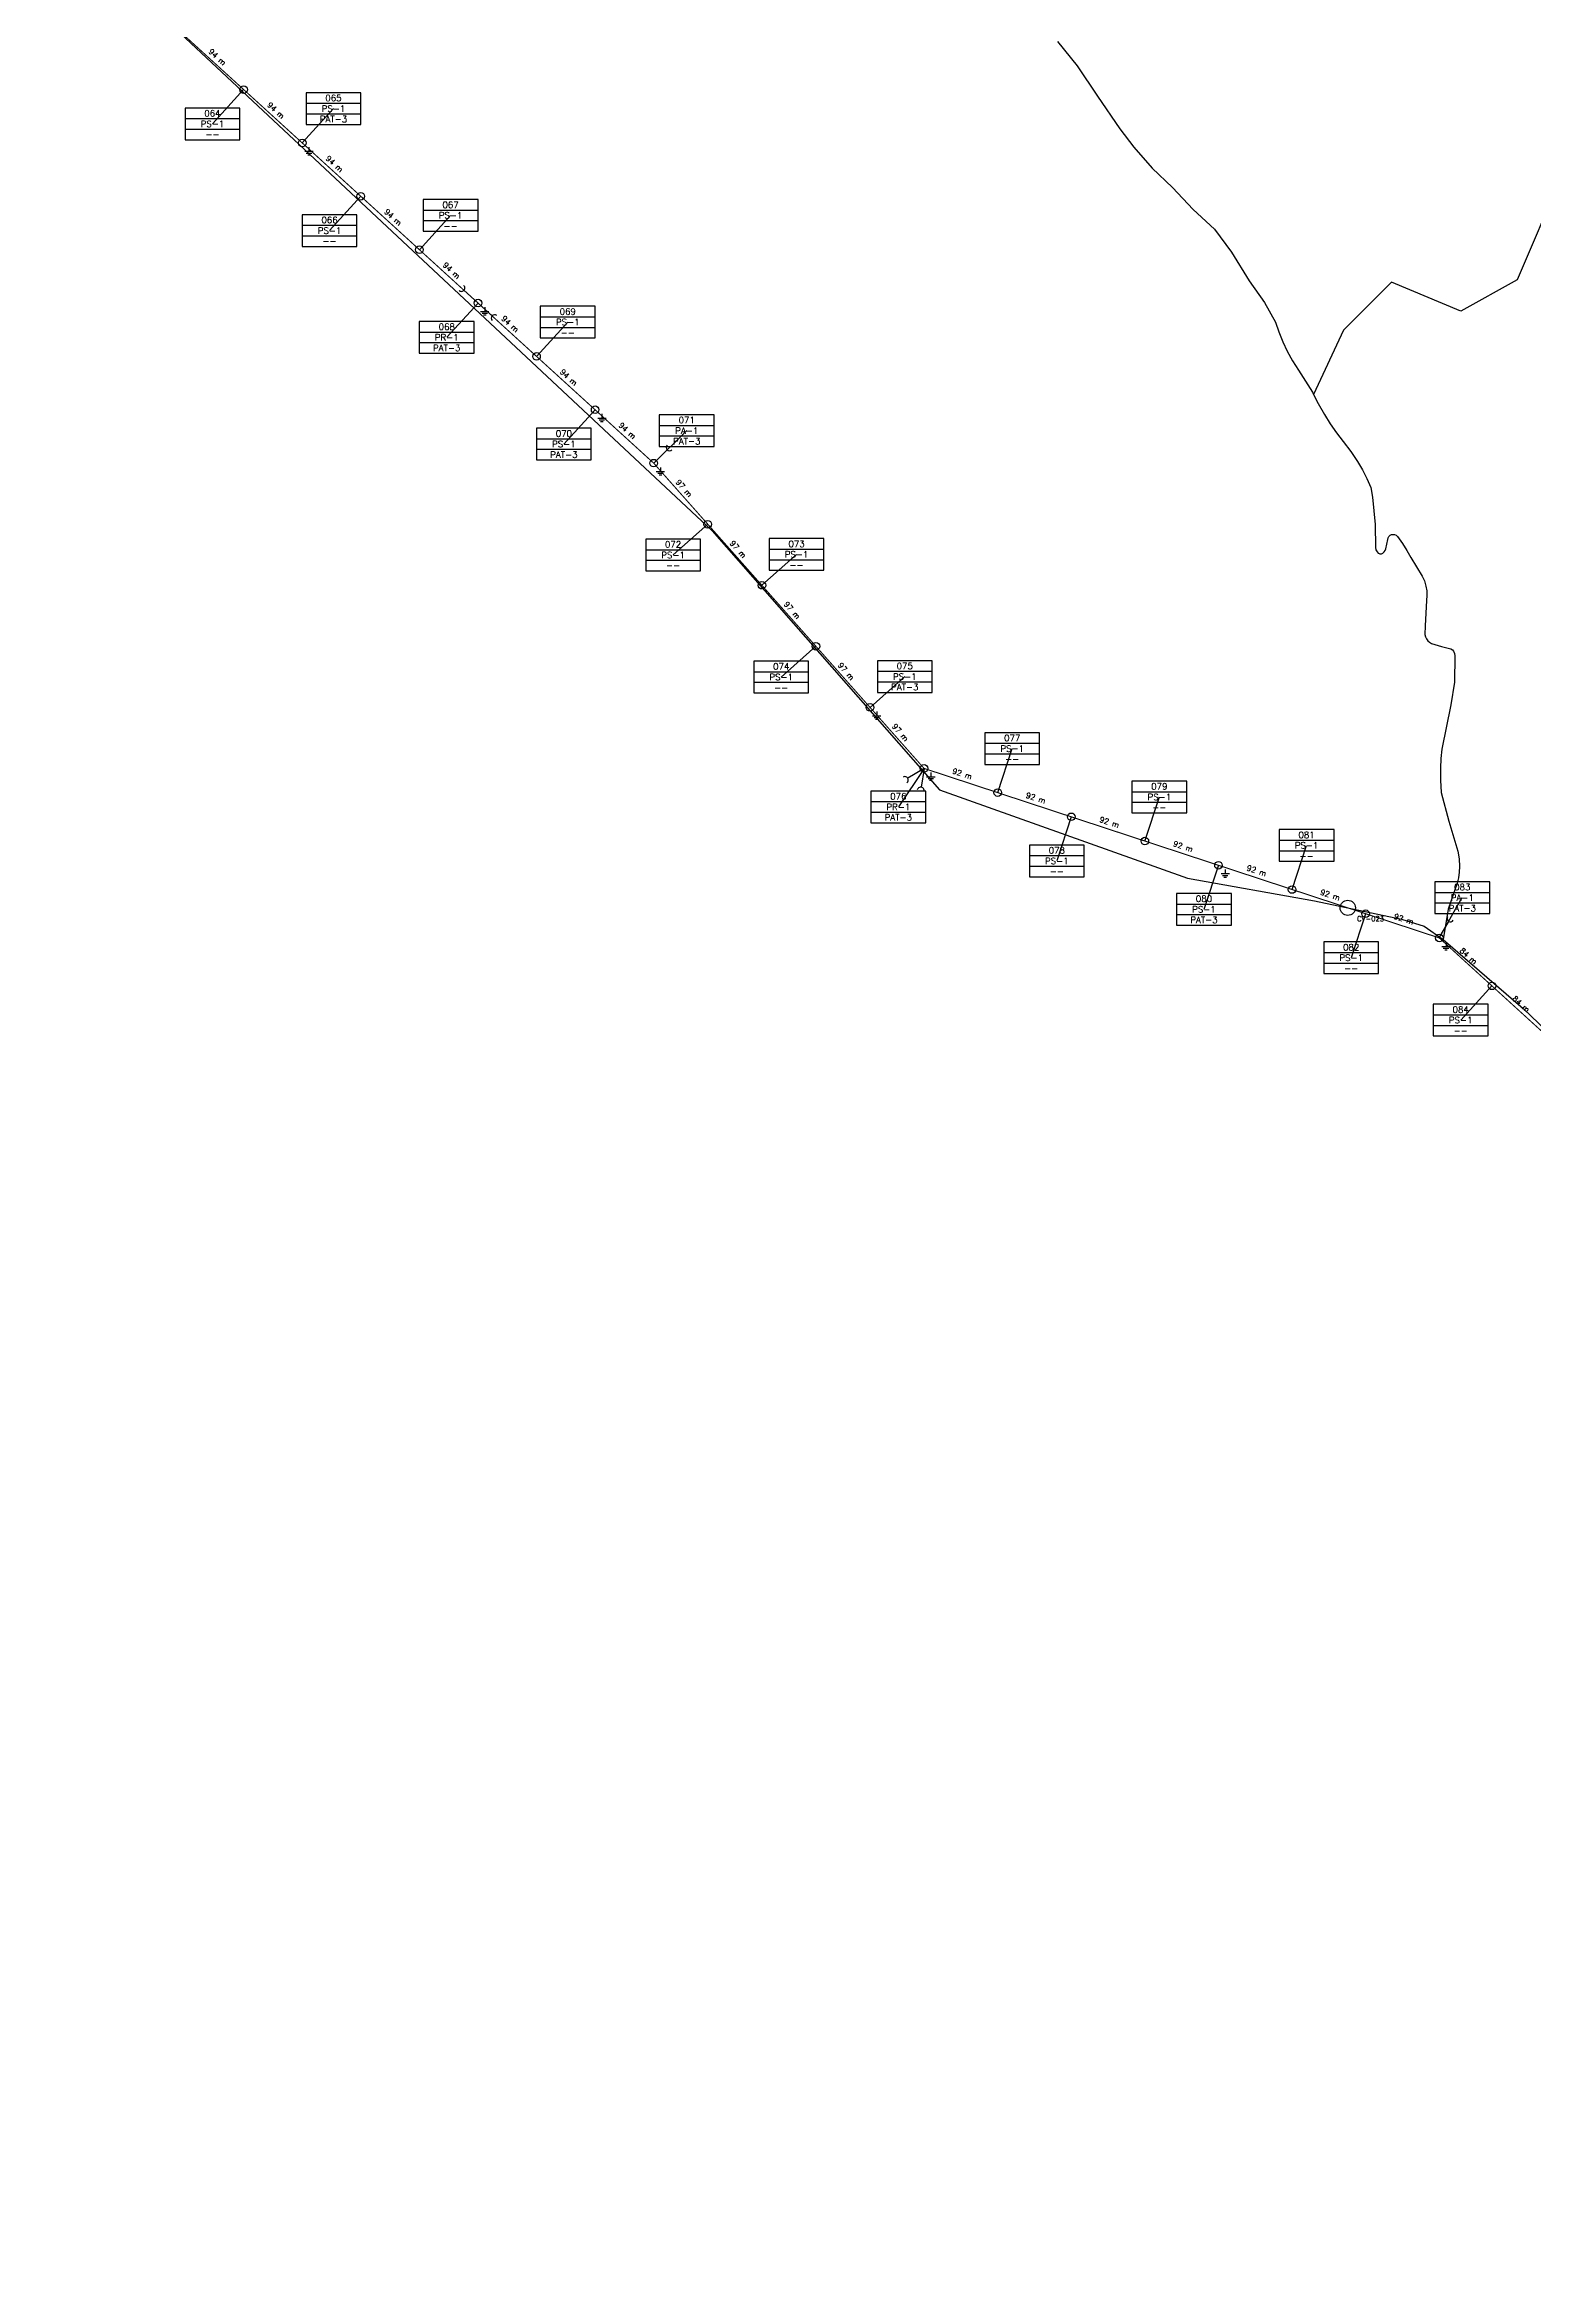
# Model space of a CAD drawing. Header units: metres. Extents: x 405922 to 419705, y 8261045 to 8275273.
# Drawn here: x 408922 to 410687, y 8263820 to 8266469 of the extents above; entities that cross this region are included whole.
import ezdxf
from ezdxf.enums import TextEntityAlignment as Align

# ---------------------------------------------------------------- set-up
doc = ezdxf.new("R2010")
doc.units = ezdxf.units.M
for name, color, linetype in [('CRUCES', 30, 'Continuous'), ('RP_CONDUCTOR', 5, 'Continuous'), ('RP_CUADROPOSTE', 5, 'Continuous'), ('RP_POSTE', 1, 'Continuous'), ('RP_PTIERRA', 2, 'Continuous'), ('RP_RETENIDA', 1, 'Continuous'), ('RP_VANO', 4, 'Continuous'), ('VIAS', 8, 'Continuous')]:
    doc.layers.add(name, color=color, linetype=linetype)
doc.styles.add('ROMANS', font='romans.shx')

# ---------------------------------------------------------------- blocks, each defined once
blk = doc.blocks.new('POSTE_LP')
blk.add_circle((0, 0), 0.9)
blk = doc.blocks.new('CUADRO_POSTE')
for p, q in [((0, 5), (13, 5)), ((0, 2.5), (13, 2.5))]:
    blk.add_line(p, q)
blk.add_lwpolyline([(0, 0), (13, 0), (13, 7.5), (0, 7.5)], close=True)
at = {"style": 'ROMANS'}
for tag, p in [('NUMERO', (6.5, 6.25)), ('ARMADO', (6.5, 3.75)), ('PAT', (6.5, 1.25))]:
    blk.add_attdef(tag, text='', height=1.5, dxfattribs=at).set_placement(p, align=Align.MIDDLE_CENTER)
blk = doc.blocks.new('PAT')
for p, q in [((0, 0), (0, -1)), ((-1, -1), (1, -1)), ((-0.65, -1.4), (0.65, -1.4)), ((-0.3, -1.8), (0.3, -1.8))]:
    blk.add_line(p, q)
blk = doc.blocks.new('RETENIDA')
blk.add_line((0, 0), (4.5, 0))
blk.add_arc((5.3, 0), 0.8, 90, 270)

msp = doc.modelspace()

# ---------------------------------------------------------------- linework, layer by layer
at = {"layer": 'CRUCES'}
msp.add_circle((410467, 8265445.7), 9, dxfattribs=at)
at = {"layer": 'RP_CONDUCTOR', "const_width": 1.25}
msp.add_lwpolyline([(408958.5, 8266977.2), (408922.5, 8266760.5), (408968.9, 8266600.8), (409018.9, 8266542.4), (409644, 8265972.9), (409964.6, 8265611), (410575.5, 8265410), (410949.8, 8265069.1), (411281.9, 8264760), (411438.8, 8264494.9), (411662.1, 8264276.4), (411992.1, 8263820.3)], dxfattribs=at)
at = {"layer": 'RP_CUADROPOSTE'}
for p, q in [((409157.8, 8266415.8), (409120.8, 8266375.2)), ((409227.3, 8266352.6), (409264.3, 8266393.2)), ((409296.7, 8266289.3), (409259.7, 8266248.6)), ((409366.2, 8266226), (409403.2, 8266266.7)), ((409435.7, 8266162.7), (409398.6, 8266122.1)), ((409505.1, 8266099.5), (409542.1, 8266140.1)), ((409574.6, 8266036.2), (409537.5, 8265995.5)), ((409644, 8265972.9), (409683.2, 8266011.5)), ((409708.1, 8265900.5), (409667, 8265864.1)), ((409772.3, 8265828.2), (409813.4, 8265864.6)), ((409836.4, 8265755.8), (409795.2, 8265719.3)), ((409900.5, 8265683.4), (409941.7, 8265719.9)), ((410051.9, 8265582.3), (410069.1, 8265634.6)), ((409964.6, 8265611), (409934.1, 8265565.3)), ((410226.4, 8265524.9), (410243.6, 8265577.1)), ((410139.2, 8265553.6), (410122, 8265501.4)), ((410401, 8265467.4), (410418.2, 8265519.7)), ((410313.7, 8265496.2), (410296.5, 8265443.9)), ((410488.2, 8265438.7), (410471.1, 8265386.5)), ((410575.5, 8265410), (410602.8, 8265457.8)), ((410637.9, 8265353.2), (410600.9, 8265312.5))]:
    msp.add_line(p, q, dxfattribs=at)
at = {"layer": 'VIAS'}
for points in [[(411318.2, 8266762.2), (411304.2, 8266778.7), (411187.8, 8266695.8), (411133, 8266715.6), (411049.4, 8266698.7), (411013.2, 8266671.9), (411002.1, 8266671), (410982.7, 8266669.5), (410904.1, 8266504.6), (410815.6, 8266455.3), (410829.1, 8266379.1), (410777.9, 8266309.3), (410719.8, 8266311.2), (410667.8, 8266190.2), (410601.1, 8266153), (410518.8, 8266187.5), (410462.1, 8266130.7), (410426.5, 8266054.4)], [(409009.3, 8266551.3), (409713.5, 8265892.5), (409982.9, 8265585.6), (410276.9, 8265480.7), (410427.4, 8265454), (410530.7, 8265432.3), (410557.4, 8265424), (410580.3, 8265408), (410675.1, 8265326.3), (410897.3, 8265113.8)], [(410122.8, 8266472.7), (410146.1, 8266444.1), (410170.2, 8266408), (410196.7, 8266369.4), (410213.3, 8266347.6), (410235, 8266322.6), (410259.3, 8266299.9), (410283.6, 8266273.8), (410309, 8266250.4), (410329.2, 8266223), (410349.9, 8266188.9), (410368.2, 8266163.5), (410381.3, 8266140.2), (410385.2, 8266128.4), (410389.9, 8266116.9), (410395.2, 8266105.7), (410401.6, 8266094.3), (410408.7, 8266083.3), (410425.2, 8266057.1), (410426.5, 8266054.4), (410431.9, 8266043.6), (410439.3, 8266030.4), (410446.3, 8266019.4), (410453.8, 8266008.8), (410461.7, 8265998.5), (410470.6, 8265986.9), (410478.7, 8265974.7), (410484.4, 8265964.8), (410489.7, 8265954.7), (410494.4, 8265944.2), (410496.4, 8265932.7), (410499.5, 8265900), (410499.8, 8265872.7), (410500.4, 8265870.1), (410501.7, 8265867.8), (410503.2, 8265866.3), (410504.1, 8265865.7), (410505.1, 8265865.3), (410506.9, 8265865.3), (410508.5, 8265866.1), (410510.1, 8265867.6), (410511.4, 8265869.4), (410512.1, 8265871.4), (410514.5, 8265882.2), (410514.8, 8265884.2), (410515.8, 8265886), (410517.3, 8265887.5), (410518.9, 8265888.2), (410520.6, 8265888.5), (410522.3, 8265888.3), (410524.3, 8265887.4), (410525.9, 8265886), (410532, 8265877.7), (410537.1, 8265869.5), (410541.6, 8265861), (410555.2, 8265839), (410557.9, 8265833.3), (410559.7, 8265827.2), (410560.6, 8265821.6), (410560.9, 8265815.9), (410560.4, 8265810.2), (410558.9, 8265780.2), (410558.3, 8265769.8), (410559.1, 8265767.1), (410560.3, 8265764.6), (410562, 8265762.4), (410564, 8265760.5), (410566.2, 8265759), (410578, 8265755.7), (410589.3, 8265752.8), (410591, 8265751.4), (410592.3, 8265749.8), (410593.5, 8265747.3), (410594, 8265744.6), (410593.4, 8265713.2), (410589.2, 8265686.4), (410578.6, 8265633.7), (410577.4, 8265622.6), (410576.8, 8265611.3), (410576.9, 8265596.9), (410577.9, 8265582.5), (410587, 8265548.4), (410597.5, 8265513), (410599, 8265503.8), (410599.4, 8265494.6), (410599.1, 8265488), (410598.3, 8265481.4), (410596.9, 8265475), (410586.2, 8265444), (410580.3, 8265408)]]:
    msp.add_lwpolyline(points, dxfattribs=at)

# ---------------------------------------------------------------- block references
at = {"layer": 'RP_CUADROPOSTE', "xscale": 5, "yscale": 5}
for p, values in [((409231.8, 8266374.5), {'NUMERO': '065', 'ARMADO': 'PS-1', 'PAT': 'PAT-3'}), ((409088.3, 8266356.4), {'NUMERO': '064', 'ARMADO': 'PS-1', 'PAT': '--'}), ((409370.7, 8266247.9), {'NUMERO': '067', 'ARMADO': 'PS-1', 'PAT': '--'}), ((409227.2, 8266229.9), {'NUMERO': '066', 'ARMADO': 'PS-1', 'PAT': '--'}), ((409509.6, 8266121.4), {'NUMERO': '069', 'ARMADO': 'PS-1', 'PAT': '--'}), ((409366.1, 8266103.3), {'NUMERO': '068', 'ARMADO': 'PR-1', 'PAT': 'PAT-3'}), ((409505, 8265976.8), {'NUMERO': '070', 'ARMADO': 'PS-1', 'PAT': 'PAT-3'}), ((409650.7, 8265992.7), {'NUMERO': '071', 'ARMADO': 'PA-1', 'PAT': 'PAT-3'}), ((409634.5, 8265845.3), {'NUMERO': '072', 'ARMADO': 'PS-1', 'PAT': '--'}), ((409780.9, 8265845.9), {'NUMERO': '073', 'ARMADO': 'PS-1', 'PAT': '--'}), ((409762.7, 8265700.6), {'NUMERO': '074', 'ARMADO': 'PS-1', 'PAT': '--'}), ((409909.2, 8265701.1), {'NUMERO': '075', 'ARMADO': 'PS-1', 'PAT': 'PAT-3'}), ((410036.6, 8265615.8), {'NUMERO': '077', 'ARMADO': 'PS-1', 'PAT': '--'}), ((410211.1, 8265558.4), {'NUMERO': '079', 'ARMADO': 'PS-1', 'PAT': '--'}), ((409901.6, 8265546.6), {'NUMERO': '076', 'ARMADO': 'PR-1', 'PAT': 'PAT-3'}), ((410385.7, 8265500.9), {'NUMERO': '081', 'ARMADO': 'PS-1', 'PAT': '--'}), ((410089.5, 8265482.6), {'NUMERO': '078', 'ARMADO': 'PS-1', 'PAT': '--'}), ((410264, 8265425.2), {'NUMERO': '080', 'ARMADO': 'PS-1', 'PAT': 'PAT-3'}), ((410570.3, 8265439), {'NUMERO': '083', 'ARMADO': 'PA-1', 'PAT': 'PAT-3'}), ((410438.6, 8265367.7), {'NUMERO': '082', 'ARMADO': 'PS-1', 'PAT': '--'}), ((410568.4, 8265293.8), {'NUMERO': '084', 'ARMADO': 'PS-1', 'PAT': '--'})]:
    msp.add_blockref('CUADRO_POSTE', p, dxfattribs=at).add_auto_attribs(values)
at = {"layer": 'RP_POSTE', "xscale": 5, "yscale": 5}
for p in [(409157.8, 8266415.8), (409227.3, 8266352.6), (409296.7, 8266289.3), (409366.2, 8266226), (409435.7, 8266162.7), (409505.1, 8266099.5), (409574.6, 8266036.2), (409644, 8265972.9), (409708.1, 8265900.5), (409772.3, 8265828.2), (409836.4, 8265755.8), (409900.5, 8265683.4), (409964.6, 8265611), (410051.9, 8265582.3), (410139.2, 8265553.6), (410226.4, 8265524.9), (410313.7, 8265496.2), (410401, 8265467.4), (410488.2, 8265438.7), (410575.5, 8265410), (410637.9, 8265353.2)]:
    msp.add_blockref('POSTE_LP', p, dxfattribs=at)
at = {"layer": 'RP_PTIERRA', "xscale": 5, "yscale": 5}
for p in [(409235.3, 8266347.6), (409443.7, 8266157.7), (409582.6, 8266031.2), (409652, 8265967.9), (409908.5, 8265678.4), (409972.6, 8265606), (410321.7, 8265491.2), (410583.5, 8265405)]:
    msp.add_blockref('PAT', p, dxfattribs=at)
at = {"layer": 'RP_RETENIDA', "xscale": 5, "yscale": 5}
for p, rotation in [((409435.7, 8266162.7), 137.6658055771971), ((409435.7, 8266162.7), 317.6658055771971), ((409644, 8265972.9), 44.55948472827816), ((409964.6, 8265611), 211.2645406994907), ((409964.6, 8265611), 261.2645406994907), ((410575.5, 8265410), 60.24893392569634)]:
    msp.add_blockref('RETENIDA', p, dxfattribs=dict(at, rotation=rotation))

# ---------------------------------------------------------------- texts
at = {"layer": 'CRUCES', "style": 'ROMANS'}
msp.add_text('CV-023', height=6, dxfattribs=at).set_placement((410478, 8265429.7))
at = {"layer": 'RP_VANO', "style": 'ROMANS'}
for s, rotation, p in [('94 m', -42.3344, (409123.1, 8266450.5)), ('94 m', -42.334, (409192.6, 8266387.2)), ('94 m', -42.3385, (409262, 8266323.9)), ('94 m', -42.3299, (409331.5, 8266260.6)), ('94 m', -42.3385, (409400.9, 8266197.4)), ('94 m', -42.3299, (409470.4, 8266134.1)), ('94 m', -42.3385, (409539.8, 8266070.8)), ('94 m', -42.3344, (409609.3, 8266007.5)), ('97 m', -48.459, (409676.1, 8265939.7)), ('97 m', -48.459, (409740.2, 8265867.3)), ('97 m', -48.459, (409804.3, 8265795)), ('97 m', -48.459, (409868.4, 8265722.6)), ('97 m', -48.4629, (409932.6, 8265650.2)), ('92 m', -18.216, (410008.3, 8265599.7)), ('92 m', -18.216, (410095.5, 8265571)), ('92 m', -18.216, (410182.8, 8265542.2)), ('92 m', -18.216, (410270.1, 8265513.5)), ('92 m', -18.216, (410357.3, 8265484.8)), ('92 m', -18.2141, (410444.6, 8265456.1)), ('92 m', -18.216, (410531.9, 8265427.4)), ('84 m', -42.329, (410606.7, 8265384.6)), ('84 m', -42.334, (410669.1, 8265327.8))]:
    msp.add_text(s, height=6.5, rotation=rotation, dxfattribs=at).set_placement(p, align=Align.BOTTOM_CENTER)

doc.saveas('drawing.dxf')
